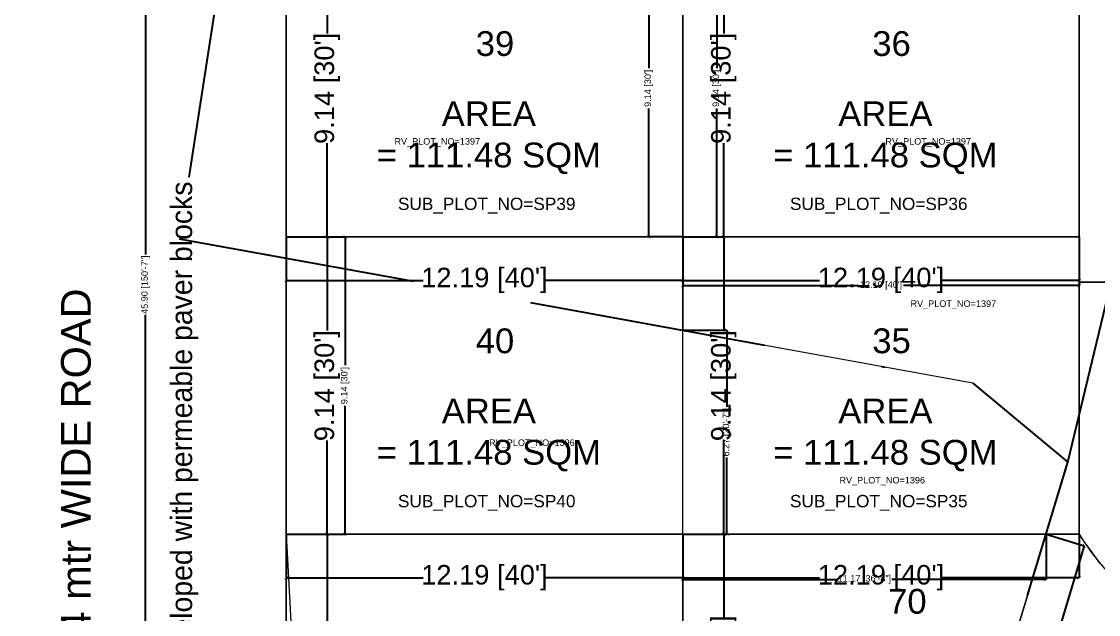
# Model space of a CAD drawing. Header units: metres. Extents: x 205125 to 205418, y -20654 to -20451.
# Drawn here: x 205287.68 to 205320.79, y -20592.58 to -20574.34 of the extents above; entities that cross this region are included whole.
import ezdxf

# ---------------------------------------------------------------- set-up
doc = ezdxf.new("R2010")
doc.units = ezdxf.units.M
doc.header["$MEASUREMENT"] = 0
doc.header["$PDMODE"] = 2
doc.linetypes.add('BORDER2', pattern=[0.875, 0.25, -0.125, 0.25, -0.125, 0, -0.125])
doc.layers.get('0').update_dxf_attribs({"lineweight": 5})
doc.layers.get('Defpoints').update_dxf_attribs({"lineweight": 5})
for name, color, linetype, lineweight in [('A-0-g', 7, 'Continuous', 5), ('INTERNAL_ROADS_RESIDENTIAL', 7, 'Continuous', 5), ('Layer1', 7, 'Continuous', 5), ('SUB_PLOT_35', 7, 'Continuous', 5), ('SUB_PLOT_35_RV_PLOT_1', 7, 'Continuous', 5), ('SUB_PLOT_35_RV_PLOT_2', 7, 'Continuous', 5), ('SUB_PLOT_36', 7, 'Continuous', 5), ('SUB_PLOT_36_RV_PLOT_1', 7, 'Continuous', 5), ('SUB_PLOT_39', 7, 'Continuous', 5), ('SUB_PLOT_39_RV_PLOT_1', 7, 'Continuous', 5), ('SUB_PLOT_40', 7, 'Continuous', 5), ('SUB_PLOT_40_RV_PLOT_1', 7, 'Continuous', 5), ('SUB_PLOT_41', 7, 'Continuous', 5), ('SUB_PLOT_41_RV_PLOT_1', 7, 'Continuous', 5), ('SUB_PLOT_70', 7, 'Continuous', 5), ('SUB_PLOT_70_RV_PLOT_1', 7, 'Continuous', 5), ('SUB_PLOT_70_RV_PLOT_2', 7, 'Continuous', 5), ('SUB_PLOT_80', 7, 'Continuous', 5), ('SUB_PLOT_80_RV_PLOT_1', 7, 'Continuous', 5), ('SUB_PLOT_81', 7, 'Continuous', 5), ('SUB_PLOT_81_RV_PLOT_1', 7, 'Continuous', 5), ('SUB_PLOT_83', 7, 'Continuous', 5), ('SUB_PLOT_83_RV_PLOT_1', 7, 'Continuous', 5)]:
    doc.layers.add(name, color=color, linetype=linetype, lineweight=lineweight)
doc.styles.add('Arial', font='swissl.ttf')
doc.dimstyles.new('meter', dxfattribs={"dimtxt": 0.2, "dimasz": 0.1, "dimexe": 0, "dimexo": 0, "dimgap": 0.09, "dimtad": 0, "dimzin": 0, "dimdsep": 46, "dimtxsty": 'Arial', "dimblk": 'ARCHTICK', "dimcen": 7.09, "dimclrd": 23, "dimclre": 23, "dimclrt": 75, "dimadec": 0, "dimazin": 0, "dimtfac": 1, "dimtofl": 0, "dimtmove": 1, "dimatfit": 3, "dimldrblk": 'OPEN90', "dimfxl": 1, "dimtolj": 1, "dimtzin": 0, "dimarcsym": 0})

# ---------------------------------------------------------------- blocks, each defined once
blk = doc.blocks.new('_ArchTick')
at = {"color": 0, "const_width": 0.15}
blk.add_lwpolyline([(-0.5, -0.5), (0.5, 0.5)], dxfattribs=at)
blk = doc.blocks.new('*D55')
at = {"layer": 'Defpoints', "color": 0, "ltscale": 0.5, "transparency": 16777216}
for p in [(205295.816, -20571.824), (205295.816, -20580.968), (205297.078, -20580.968)]:
    blk.add_point(p, dxfattribs=at)
at = {"layer": 'SUB_PLOT_39', "color": 23, "linetype": 'Continuous', "lineweight": -2, "ltscale": 0.5, "transparency": 16777216}
for p, q in [((205295.816, -20571.824), (205297.078, -20571.824)), ((205297.078, -20571.824), (205297.078, -20574.705)), ((205297.078, -20580.968), (205297.078, -20578.087)), ((205295.816, -20580.968), (205297.078, -20580.968))]:
    blk.add_line(p, q, dxfattribs=at)
at = {"layer": 'SUB_PLOT_39', "color": 23, "lineweight": -2, "ltscale": 0.5, "transparency": 16777216, "xscale": 0.1, "yscale": 0.1, "zscale": 0.1}
for p, rotation in [((205297.078, -20571.824), 90), ((205297.078, -20580.968), 270)]:
    blk.add_blockref('_ArchTick', p, dxfattribs=dict(at, rotation=rotation))
at = {"layer": 'SUB_PLOT_39', "color": 75, "ltscale": 0.5, "transparency": 16777216, "insert": (205297.078, -20576.396), "char_height": 0.6, "attachment_point": 5, "rotation": 90, "style": 'Arial'}
blk.add_mtext("\\A1;9.14 [30']", dxfattribs=at)
blk = doc.blocks.new('_Open90')
at = {"layer": 'A-0-g', "color": 0, "lineweight": -2}
for p, q in [((0, 0), (-1, 0)), ((-0.5, 0.5), (0, 0)), ((0, 0), (-0.5, -0.5))]:
    blk.add_line(p, q, dxfattribs=at)
blk = doc.blocks.new('*D57')
at = {"layer": 'Defpoints', "color": 0, "ltscale": 0.5, "transparency": 16777216}
for p in [(205308.008, -20571.824), (205308.008, -20580.968), (205309.27, -20580.968)]:
    blk.add_point(p, dxfattribs=at)
at = {"layer": 'SUB_PLOT_36', "color": 23, "linetype": 'Continuous', "lineweight": -2, "ltscale": 0.5, "transparency": 16777216}
for p, q in [((205308.008, -20571.824), (205309.27, -20571.824)), ((205309.27, -20571.824), (205309.27, -20574.705)), ((205309.27, -20580.968), (205309.27, -20578.087)), ((205308.008, -20580.968), (205309.27, -20580.968))]:
    blk.add_line(p, q, dxfattribs=at)
at = {"layer": 'SUB_PLOT_36', "color": 23, "lineweight": -2, "ltscale": 0.5, "transparency": 16777216, "xscale": 0.1, "yscale": 0.1, "zscale": 0.1}
for p, rotation in [((205309.27, -20571.824), 90), ((205309.27, -20580.968), 270)]:
    blk.add_blockref('_ArchTick', p, dxfattribs=dict(at, rotation=rotation))
at = {"layer": 'SUB_PLOT_36', "color": 75, "ltscale": 0.5, "transparency": 16777216, "insert": (205309.27, -20576.396), "char_height": 0.6, "attachment_point": 5, "rotation": 90, "style": 'Arial'}
blk.add_mtext("\\A1;9.14 [30']", dxfattribs=at)
blk = doc.blocks.new('*D58')
at = {"color": 23, "linetype": 'Continuous', "lineweight": -2, "ltscale": 0.5, "transparency": 16777216}
for p, q in [((205295.816, -20580.968), (205295.816, -20582.305)), ((205308.008, -20580.968), (205308.008, -20582.305)), ((205295.816, -20582.305), (205300.024, -20582.305)), ((205308.008, -20582.305), (205303.801, -20582.305))]:
    blk.add_line(p, q, dxfattribs=at)
at = {"layer": 'Defpoints', "color": 0, "ltscale": 0.5, "transparency": 16777216}
for p in [(205295.816, -20580.968), (205308.008, -20580.968), (205308.008, -20582.305)]:
    blk.add_point(p, dxfattribs=at)
at = {"color": 23, "lineweight": -2, "ltscale": 0.5, "transparency": 16777216, "xscale": 0.1, "yscale": 0.1, "zscale": 0.1, "rotation": 180}
blk.add_blockref('_ArchTick', (205295.816, -20582.305), dxfattribs=at)
at = {"color": 23, "lineweight": -2, "ltscale": 0.5, "transparency": 16777216, "xscale": 0.1, "yscale": 0.1, "zscale": 0.1}
blk.add_blockref('_ArchTick', (205308.008, -20582.305), dxfattribs=at)
at = {"color": 75, "ltscale": 0.5, "transparency": 16777216, "insert": (205301.912, -20582.305), "char_height": 0.6, "attachment_point": 5, "style": 'Arial'}
blk.add_mtext("\\A1;12.19 [40']", dxfattribs=at)
blk = doc.blocks.new('*D59')
at = {"layer": 'Defpoints', "color": 0, "ltscale": 0.5, "transparency": 16777216}
for p in [(205295.816, -20580.968), (205295.816, -20590.112), (205297.078, -20590.112)]:
    blk.add_point(p, dxfattribs=at)
at = {"layer": 'SUB_PLOT_40', "color": 23, "linetype": 'Continuous', "lineweight": -2, "ltscale": 0.5, "transparency": 16777216}
for p, q in [((205295.816, -20580.968), (205297.078, -20580.968)), ((205297.078, -20580.968), (205297.078, -20583.849)), ((205297.078, -20590.112), (205297.078, -20587.231)), ((205295.816, -20590.112), (205297.078, -20590.112))]:
    blk.add_line(p, q, dxfattribs=at)
at = {"layer": 'SUB_PLOT_40', "color": 23, "lineweight": -2, "ltscale": 0.5, "transparency": 16777216, "xscale": 0.1, "yscale": 0.1, "zscale": 0.1}
for p, rotation in [((205297.078, -20580.968), 90), ((205297.078, -20590.112), 270)]:
    blk.add_blockref('_ArchTick', p, dxfattribs=dict(at, rotation=rotation))
at = {"layer": 'SUB_PLOT_40', "color": 75, "ltscale": 0.5, "transparency": 16777216, "insert": (205297.078, -20585.54), "char_height": 0.6, "attachment_point": 5, "rotation": 90, "style": 'Arial'}
blk.add_mtext("\\A1;9.14 [30']", dxfattribs=at)
blk = doc.blocks.new('*D60')
at = {"color": 23, "linetype": 'Continuous', "lineweight": -2, "ltscale": 0.5, "transparency": 16777216}
for p, q in [((205308.008, -20580.968), (205308.008, -20582.305)), ((205320.2, -20580.968), (205320.2, -20582.305)), ((205308.008, -20582.305), (205312.216, -20582.305)), ((205320.2, -20582.305), (205315.993, -20582.305))]:
    blk.add_line(p, q, dxfattribs=at)
at = {"layer": 'Defpoints', "color": 0, "ltscale": 0.5, "transparency": 16777216}
for p in [(205308.008, -20580.968), (205320.2, -20580.968), (205320.2, -20582.305)]:
    blk.add_point(p, dxfattribs=at)
at = {"color": 23, "lineweight": -2, "ltscale": 0.5, "transparency": 16777216, "xscale": 0.1, "yscale": 0.1, "zscale": 0.1, "rotation": 180}
blk.add_blockref('_ArchTick', (205308.008, -20582.305), dxfattribs=at)
at = {"color": 23, "lineweight": -2, "ltscale": 0.5, "transparency": 16777216, "xscale": 0.1, "yscale": 0.1, "zscale": 0.1}
blk.add_blockref('_ArchTick', (205320.2, -20582.305), dxfattribs=at)
at = {"color": 75, "ltscale": 0.5, "transparency": 16777216, "insert": (205314.104, -20582.305), "char_height": 0.6, "attachment_point": 5, "style": 'Arial'}
blk.add_mtext("\\A1;12.19 [40']", dxfattribs=at)
blk = doc.blocks.new('*D61')
at = {"layer": 'Defpoints', "color": 0, "ltscale": 0.5, "transparency": 16777216}
for p in [(205308.008, -20580.968), (205308.008, -20590.112), (205309.27, -20590.112)]:
    blk.add_point(p, dxfattribs=at)
at = {"layer": 'SUB_PLOT_35', "color": 23, "linetype": 'Continuous', "lineweight": -2, "ltscale": 0.5, "transparency": 16777216}
for p, q in [((205308.008, -20580.968), (205309.27, -20580.968)), ((205309.27, -20580.968), (205309.27, -20583.849)), ((205309.27, -20590.112), (205309.27, -20587.231)), ((205308.008, -20590.112), (205309.27, -20590.112))]:
    blk.add_line(p, q, dxfattribs=at)
at = {"layer": 'SUB_PLOT_35', "color": 23, "lineweight": -2, "ltscale": 0.5, "transparency": 16777216, "xscale": 0.1, "yscale": 0.1, "zscale": 0.1}
for p, rotation in [((205309.27, -20580.968), 90), ((205309.27, -20590.112), 270)]:
    blk.add_blockref('_ArchTick', p, dxfattribs=dict(at, rotation=rotation))
at = {"layer": 'SUB_PLOT_35', "color": 75, "ltscale": 0.5, "transparency": 16777216, "insert": (205309.27, -20585.54), "char_height": 0.6, "attachment_point": 5, "rotation": 90, "style": 'Arial'}
blk.add_mtext("\\A1;9.14 [30']", dxfattribs=at)
blk = doc.blocks.new('*D62')
at = {"layer": 'Defpoints', "color": 0, "ltscale": 0.5, "transparency": 16777216}
for p in [(205295.816, -20590.112), (205308.008, -20590.112), (205308.008, -20591.449)]:
    blk.add_point(p, dxfattribs=at)
at = {"layer": 'SUB_PLOT_41', "color": 23, "linetype": 'Continuous', "lineweight": -2, "ltscale": 0.5, "transparency": 16777216}
for p, q in [((205295.816, -20590.112), (205295.816, -20591.449)), ((205308.008, -20590.112), (205308.008, -20591.449)), ((205295.816, -20591.449), (205300.024, -20591.449)), ((205308.008, -20591.449), (205303.801, -20591.449))]:
    blk.add_line(p, q, dxfattribs=at)
at = {"layer": 'SUB_PLOT_41', "color": 23, "lineweight": -2, "ltscale": 0.5, "transparency": 16777216, "xscale": 0.1, "yscale": 0.1, "zscale": 0.1, "rotation": 180}
blk.add_blockref('_ArchTick', (205295.816, -20591.449), dxfattribs=at)
at = {"layer": 'SUB_PLOT_41', "color": 23, "lineweight": -2, "ltscale": 0.5, "transparency": 16777216, "xscale": 0.1, "yscale": 0.1, "zscale": 0.1}
blk.add_blockref('_ArchTick', (205308.008, -20591.449), dxfattribs=at)
at = {"layer": 'SUB_PLOT_41', "color": 75, "ltscale": 0.5, "transparency": 16777216, "insert": (205301.912, -20591.449), "char_height": 0.6, "attachment_point": 5, "style": 'Arial'}
blk.add_mtext("\\A1;12.19 [40']", dxfattribs=at)
blk = doc.blocks.new('*D63')
at = {"color": 23, "linetype": 'Continuous', "lineweight": -2, "ltscale": 0.5, "transparency": 16777216}
for p, q in [((205295.816, -20590.112), (205297.078, -20590.112)), ((205297.078, -20590.112), (205297.078, -20594.628)), ((205297.078, -20603.863), (205297.078, -20599.347)), ((205295.816, -20603.863), (205297.078, -20603.863))]:
    blk.add_line(p, q, dxfattribs=at)
at = {"layer": 'Defpoints', "color": 0, "ltscale": 0.5, "transparency": 16777216}
for p in [(205295.816, -20590.112), (205295.816, -20603.863), (205297.078, -20603.863)]:
    blk.add_point(p, dxfattribs=at)
at = {"color": 23, "lineweight": -2, "ltscale": 0.5, "transparency": 16777216, "xscale": 0.1, "yscale": 0.1, "zscale": 0.1}
for p, rotation in [((205297.078, -20590.112), 90), ((205297.078, -20603.863), 270)]:
    blk.add_blockref('_ArchTick', p, dxfattribs=dict(at, rotation=rotation))
at = {"color": 75, "ltscale": 0.5, "transparency": 16777216, "insert": (205297.078, -20596.987), "char_height": 0.6, "attachment_point": 5, "rotation": 90, "style": 'Arial'}
blk.add_mtext('\\A1;13.75 [45\'-1"]', dxfattribs=at)
blk = doc.blocks.new('*D64')
at = {"color": 23, "linetype": 'Continuous', "lineweight": -2, "ltscale": 0.5, "transparency": 16777216}
for p, q in [((205308.008, -20590.112), (205308.008, -20591.449)), ((205320.2, -20590.112), (205320.2, -20591.449)), ((205308.008, -20591.449), (205312.216, -20591.449)), ((205320.2, -20591.449), (205315.993, -20591.449))]:
    blk.add_line(p, q, dxfattribs=at)
at = {"layer": 'Defpoints', "color": 0, "ltscale": 0.5, "transparency": 16777216}
for p in [(205308.008, -20590.112), (205320.2, -20590.112), (205320.2, -20591.449)]:
    blk.add_point(p, dxfattribs=at)
at = {"color": 23, "lineweight": -2, "ltscale": 0.5, "transparency": 16777216, "xscale": 0.1, "yscale": 0.1, "zscale": 0.1, "rotation": 180}
blk.add_blockref('_ArchTick', (205308.008, -20591.449), dxfattribs=at)
at = {"color": 23, "lineweight": -2, "ltscale": 0.5, "transparency": 16777216, "xscale": 0.1, "yscale": 0.1, "zscale": 0.1}
blk.add_blockref('_ArchTick', (205320.2, -20591.449), dxfattribs=at)
at = {"color": 75, "ltscale": 0.5, "transparency": 16777216, "insert": (205314.104, -20591.449), "char_height": 0.6, "attachment_point": 5, "style": 'Arial'}
blk.add_mtext("\\A1;12.19 [40']", dxfattribs=at)
blk = doc.blocks.new('*D65')
at = {"layer": 'Defpoints', "color": 0, "ltscale": 0.5, "transparency": 16777216}
for p in [(205308.008, -20590.112), (205308.008, -20599.574), (205309.27, -20599.574)]:
    blk.add_point(p, dxfattribs=at)
at = {"layer": 'SUB_PLOT_70', "color": 23, "linetype": 'Continuous', "lineweight": -2, "ltscale": 0.5, "transparency": 16777216}
for p, q in [((205308.008, -20590.112), (205309.27, -20590.112)), ((205309.27, -20590.112), (205309.27, -20592.681)), ((205309.27, -20599.574), (205309.27, -20597.005)), ((205308.008, -20599.574), (205309.27, -20599.574))]:
    blk.add_line(p, q, dxfattribs=at)
at = {"layer": 'SUB_PLOT_70', "color": 23, "lineweight": -2, "ltscale": 0.5, "transparency": 16777216, "xscale": 0.1, "yscale": 0.1, "zscale": 0.1}
for p, rotation in [((205309.27, -20590.112), 90), ((205309.27, -20599.574), 270)]:
    blk.add_blockref('_ArchTick', p, dxfattribs=dict(at, rotation=rotation))
at = {"layer": 'SUB_PLOT_70', "color": 75, "ltscale": 0.5, "transparency": 16777216, "insert": (205309.27, -20594.843), "char_height": 0.6, "attachment_point": 5, "rotation": 90, "style": 'Arial'}
blk.add_mtext('\\A1;9.46 [31\'-1"]', dxfattribs=at)
blk = doc.blocks.new('sdfd')
at = {"color": 241, "linetype": 'BORDER2', "lineweight": 25, "ltscale": 2}
for points in [[(205533.6461, -20582.0097), (205529.5017, -20582.0097), (205529.4565, -20583.7041), (205529.3222, -20583.9269)], [(205528.2898, -20583.7799), (205529.3222, -20583.9269), (205535.7006, -20584.4583)]]:
    blk.add_lwpolyline(points, dxfattribs=at)
blk = doc.blocks.new('*D181')
at = {"layer": 'Defpoints', "color": 0, "ltscale": 0.5, "transparency": 16777216}
for p in [(205306.963, -20571.824), (205308.008, -20571.824), (205308.008, -20580.968)]:
    blk.add_point(p, dxfattribs=at)
at = {"layer": 'SUB_PLOT_39_RV_PLOT_1', "color": 23, "lineweight": -2, "ltscale": 0.5, "transparency": 16777216}
for p, q in [((205308.008, -20571.824), (205306.963, -20571.824)), ((205306.963, -20571.824), (205306.963, -20575.772)), ((205306.963, -20580.968), (205306.963, -20577.02)), ((205308.008, -20580.968), (205306.963, -20580.968))]:
    blk.add_line(p, q, dxfattribs=at)
at = {"layer": 'SUB_PLOT_39_RV_PLOT_1', "color": 23, "lineweight": -2, "ltscale": 0.5, "transparency": 16777216, "xscale": 0.1, "yscale": 0.1, "zscale": 0.1}
for p, rotation in [((205306.963, -20571.824), 90), ((205306.963, -20580.968), 270)]:
    blk.add_blockref('_ArchTick', p, dxfattribs=dict(at, rotation=rotation))
at = {"layer": 'SUB_PLOT_39_RV_PLOT_1', "color": 75, "ltscale": 0.5, "transparency": 16777216, "insert": (205306.963, -20576.396), "char_height": 0.2, "attachment_point": 5, "rotation": 90, "style": 'Arial'}
blk.add_mtext("\\A1;9.14 [30']", dxfattribs=at)
blk = doc.blocks.new('*D182')
at = {"layer": 'Defpoints', "color": 0, "ltscale": 0.5, "transparency": 16777216}
for p in [(205308.008, -20571.824), (205309.054, -20571.824), (205308.008, -20580.968)]:
    blk.add_point(p, dxfattribs=at)
at = {"layer": 'SUB_PLOT_36_RV_PLOT_1', "color": 23, "lineweight": -2, "ltscale": 0.5, "transparency": 16777216}
for p, q in [((205308.008, -20571.824), (205309.054, -20571.824)), ((205309.054, -20571.824), (205309.054, -20575.772)), ((205309.054, -20580.968), (205309.054, -20577.02)), ((205308.008, -20580.968), (205309.054, -20580.968))]:
    blk.add_line(p, q, dxfattribs=at)
at = {"layer": 'SUB_PLOT_36_RV_PLOT_1', "color": 23, "lineweight": -2, "ltscale": 0.5, "transparency": 16777216, "xscale": 0.1, "yscale": 0.1, "zscale": 0.1}
for p, rotation in [((205309.054, -20571.824), 90), ((205309.054, -20580.968), 270)]:
    blk.add_blockref('_ArchTick', p, dxfattribs=dict(at, rotation=rotation))
at = {"layer": 'SUB_PLOT_36_RV_PLOT_1', "color": 75, "ltscale": 0.5, "transparency": 16777216, "insert": (205309.054, -20576.396), "char_height": 0.2, "attachment_point": 5, "rotation": 90, "style": 'Arial'}
blk.add_mtext("\\A1;9.14 [30']", dxfattribs=at)
blk = doc.blocks.new('*D204')
at = {"layer": 'Defpoints', "color": 0, "ltscale": 0.5, "transparency": 16777216}
for p in [(205308.008, -20583.838), (205308.008, -20590.112), (205309.368, -20590.112)]:
    blk.add_point(p, dxfattribs=at)
at = {"layer": 'SUB_PLOT_35_RV_PLOT_1', "color": 23, "lineweight": -2, "ltscale": 0.5, "transparency": 16777216}
for p, q in [((205308.008, -20583.838), (205309.368, -20583.838)), ((205309.368, -20583.838), (205309.368, -20586.195)), ((205309.368, -20590.112), (205309.368, -20587.755)), ((205308.008, -20590.112), (205309.368, -20590.112))]:
    blk.add_line(p, q, dxfattribs=at)
at = {"layer": 'SUB_PLOT_35_RV_PLOT_1', "color": 23, "lineweight": -2, "ltscale": 0.5, "transparency": 16777216, "xscale": 0.1, "yscale": 0.1, "zscale": 0.1}
for p, rotation in [((205309.368, -20583.838), 90), ((205309.368, -20590.112), 270)]:
    blk.add_blockref('_ArchTick', p, dxfattribs=dict(at, rotation=rotation))
at = {"layer": 'SUB_PLOT_35_RV_PLOT_1', "color": 75, "ltscale": 0.5, "transparency": 16777216, "insert": (205309.368, -20586.975), "char_height": 0.2, "attachment_point": 5, "rotation": 90, "style": 'Arial'}
blk.add_mtext('\\A1;6.27 [20\'-7"]', dxfattribs=at)
blk = doc.blocks.new('*D205')
at = {"layer": 'Defpoints', "color": 0, "ltscale": 0.5, "transparency": 16777216}
for p in [(205308.008, -20580.968), (205320.2, -20580.968), (205308.008, -20582.463)]:
    blk.add_point(p, dxfattribs=at)
at = {"layer": 'SUB_PLOT_35_RV_PLOT_2', "color": 23, "lineweight": -2, "ltscale": 0.5, "transparency": 16777216}
for p, q in [((205308.008, -20580.968), (205308.008, -20582.463)), ((205320.2, -20580.968), (205320.2, -20582.463)), ((205308.008, -20582.463), (205313.415, -20582.463)), ((205320.2, -20582.463), (205314.794, -20582.463))]:
    blk.add_line(p, q, dxfattribs=at)
at = {"layer": 'SUB_PLOT_35_RV_PLOT_2', "color": 23, "lineweight": -2, "ltscale": 0.5, "transparency": 16777216, "xscale": 0.1, "yscale": 0.1, "zscale": 0.1, "rotation": 180}
blk.add_blockref('_ArchTick', (205308.008, -20582.463), dxfattribs=at)
at = {"layer": 'SUB_PLOT_35_RV_PLOT_2', "color": 23, "lineweight": -2, "ltscale": 0.5, "transparency": 16777216, "xscale": 0.1, "yscale": 0.1, "zscale": 0.1}
blk.add_blockref('_ArchTick', (205320.2, -20582.463), dxfattribs=at)
at = {"layer": 'SUB_PLOT_35_RV_PLOT_2', "color": 75, "ltscale": 0.5, "transparency": 16777216, "insert": (205314.104, -20582.463), "char_height": 0.2, "attachment_point": 5, "style": 'Arial'}
blk.add_mtext("\\A1;12.19 [40']", dxfattribs=at)
blk = doc.blocks.new('*D218')
at = {"layer": 'Defpoints', "color": 0, "ltscale": 0.5, "transparency": 16777216}
for p in [(205295.816, -20580.968), (205297.63, -20580.968), (205295.816, -20590.112)]:
    blk.add_point(p, dxfattribs=at)
at = {"layer": 'SUB_PLOT_40', "color": 23, "lineweight": -2, "ltscale": 0.5, "transparency": 16777216}
for p, q in [((205295.816, -20580.968), (205297.63, -20580.968)), ((205297.63, -20580.968), (205297.63, -20584.916)), ((205297.63, -20590.112), (205297.63, -20586.164)), ((205295.816, -20590.112), (205297.63, -20590.112))]:
    blk.add_line(p, q, dxfattribs=at)
at = {"layer": 'SUB_PLOT_40', "color": 23, "lineweight": -2, "ltscale": 0.5, "transparency": 16777216, "xscale": 0.1, "yscale": 0.1, "zscale": 0.1}
for p, rotation in [((205297.63, -20580.968), 90), ((205297.63, -20590.112), 270)]:
    blk.add_blockref('_ArchTick', p, dxfattribs=dict(at, rotation=rotation))
at = {"layer": 'SUB_PLOT_40', "color": 75, "ltscale": 0.5, "transparency": 16777216, "insert": (205297.63, -20585.54), "char_height": 0.2, "attachment_point": 5, "rotation": 90, "style": 'Arial'}
blk.add_mtext("\\A1;9.14 [30']", dxfattribs=at)
blk = doc.blocks.new('*D220')
at = {"layer": 'Defpoints', "color": 0, "ltscale": 0.5, "transparency": 16777216}
for p in [(205308.008, -20590.112), (205319.179, -20590.112), (205319.179, -20591.5)]:
    blk.add_point(p, dxfattribs=at)
at = {"layer": 'SUB_PLOT_70_RV_PLOT_1', "color": 23, "lineweight": -2, "ltscale": 0.5, "transparency": 16777216}
for p, q in [((205308.008, -20590.112), (205308.008, -20591.5)), ((205319.179, -20590.112), (205319.179, -20591.5)), ((205308.008, -20591.5), (205312.748, -20591.5)), ((205319.179, -20591.5), (205314.44, -20591.5))]:
    blk.add_line(p, q, dxfattribs=at)
at = {"layer": 'SUB_PLOT_70_RV_PLOT_1', "color": 23, "lineweight": -2, "ltscale": 0.5, "transparency": 16777216, "xscale": 0.1, "yscale": 0.1, "zscale": 0.1, "rotation": 180}
blk.add_blockref('_ArchTick', (205308.008, -20591.5), dxfattribs=at)
at = {"layer": 'SUB_PLOT_70_RV_PLOT_1', "color": 23, "lineweight": -2, "ltscale": 0.5, "transparency": 16777216, "xscale": 0.1, "yscale": 0.1, "zscale": 0.1}
blk.add_blockref('_ArchTick', (205319.179, -20591.5), dxfattribs=at)
at = {"layer": 'SUB_PLOT_70_RV_PLOT_1', "color": 75, "ltscale": 0.5, "transparency": 16777216, "insert": (205313.594, -20591.5), "char_height": 0.2, "attachment_point": 5, "style": 'Arial'}
blk.add_mtext('\\A1;11.17 [36\'-8"]', dxfattribs=at)
blk = doc.blocks.new('*D221')
at = {"layer": 'Defpoints', "color": 0, "ltscale": 0.5, "transparency": 16777216}
for p in [(205319.179, -20590.112), (205320.354, -20590.469), (205316.712, -20598.242)]:
    blk.add_point(p, dxfattribs=at)
at = {"layer": 'SUB_PLOT_70_RV_PLOT_2', "color": 23, "lineweight": -2, "ltscale": 0.5, "transparency": 16777216}
for p, q in [((205319.179, -20590.112), (205320.354, -20590.469)), ((205320.354, -20590.469), (205319.368, -20593.716)), ((205317.886, -20598.598), (205318.872, -20595.35)), ((205316.712, -20598.242), (205317.886, -20598.598))]:
    blk.add_line(p, q, dxfattribs=at)
at = {"layer": 'SUB_PLOT_70_RV_PLOT_2', "color": 23, "lineweight": -2, "ltscale": 0.5, "transparency": 16777216, "xscale": 0.1, "yscale": 0.1, "zscale": 0.1}
for p, rotation in [((205320.354, -20590.469), 73.11489845276874), ((205317.886, -20598.598), 253.1148984527688)]:
    blk.add_blockref('_ArchTick', p, dxfattribs=dict(at, rotation=rotation))
at = {"layer": 'SUB_PLOT_70_RV_PLOT_2', "color": 75, "ltscale": 0.5, "transparency": 16777216, "insert": (205319.12, -20594.533), "char_height": 0.2, "attachment_point": 5, "rotation": 73.1149, "style": 'Arial'}
blk.add_mtext('\\A1;8.50 [27\'-11"]', dxfattribs=at)
blk = doc.blocks.new('*D233')
at = {"layer": 'Defpoints', "color": 0, "ltscale": 0.5, "transparency": 16777216}
for p in [(205291.382, -20559.486), (205291.491, -20605.384), (205291.491, -20605.384)]:
    blk.add_point(p, dxfattribs=at)
at = {"layer": 'INTERNAL_ROADS_RESIDENTIAL', "color": 23, "lineweight": -2, "ltscale": 0.5, "transparency": 16777216}
for p, q in [((205291.382, -20559.486), (205291.491, -20559.486)), ((205291.491, -20559.486), (205291.491, -20581.507)), ((205291.491, -20605.384), (205291.491, -20583.363))]:
    blk.add_line(p, q, dxfattribs=at)
at = {"layer": 'INTERNAL_ROADS_RESIDENTIAL', "color": 23, "lineweight": -2, "ltscale": 0.5, "transparency": 16777216, "xscale": 0.1, "yscale": 0.1, "zscale": 0.1}
for p, rotation in [((205291.491, -20559.486), 90), ((205291.491, -20605.384), 270)]:
    blk.add_blockref('_ArchTick', p, dxfattribs=dict(at, rotation=rotation))
at = {"layer": 'INTERNAL_ROADS_RESIDENTIAL', "color": 75, "ltscale": 0.5, "transparency": 16777216, "insert": (205291.491, -20582.435), "char_height": 0.2, "attachment_point": 5, "rotation": 90, "style": 'Arial'}
blk.add_mtext('\\A1;45.90 [150\'-7"]', dxfattribs=at)

msp = doc.modelspace()

# ---------------------------------------------------------------- linework, layer by layer
for p, q in [((205295.816, -20603.863), (205295.816, -20562.68)), ((205308.008, -20599.574), (205308.008, -20562.68)), ((205320.2, -20590.112), (205320.2, -20562.68)), ((205308.008, -20580.968), (205295.816, -20580.968)), ((205320.2, -20580.968), (205308.008, -20580.968)), ((205308.008, -20590.112), (205295.816, -20590.112)), ((205320.2, -20590.112), (205308.008, -20590.112))]:
    msp.add_line(p, q)
msp.add_arc((205328.488, -20584.834), 9.826, 212.4902, 260.5944)
at = {"layer": 'SUB_PLOT_35', "color": 6, "ltscale": 0.5}
msp.add_lwpolyline([(205320.2, -20590.112), (205308.008, -20590.112), (205308.008, -20580.968), (205320.2, -20580.968)], close=True, dxfattribs=at)
at = {"layer": 'SUB_PLOT_35_RV_PLOT_1', "color": 1, "ltscale": 0.5}
msp.add_lwpolyline([(205320.2, -20590.112), (205308.008, -20590.112), (205308.008, -20583.838), (205316.929, -20585.46), (205319.851, -20587.9), (205320.2, -20586.449)], close=True, dxfattribs=at)
at = {"layer": 'SUB_PLOT_35_RV_PLOT_2', "color": 1, "ltscale": 0.5}
msp.add_lwpolyline([(205320.2, -20586.449), (205320.2, -20580.968), (205308.008, -20580.968), (205308.008, -20583.838), (205316.929, -20585.46), (205319.851, -20587.9)], close=True, dxfattribs=at)
at = {"layer": 'SUB_PLOT_36', "color": 6, "ltscale": 0.5}
msp.add_lwpolyline([(205320.2, -20580.968), (205308.008, -20580.968), (205308.008, -20571.824), (205320.2, -20571.824)], close=True, dxfattribs=at)
at = {"layer": 'SUB_PLOT_36_RV_PLOT_1', "color": 1, "ltscale": 0.5}
msp.add_lwpolyline([(205308.008, -20571.824), (205320.2, -20571.824), (205320.2, -20580.968), (205308.008, -20580.968)], close=True, dxfattribs=at)
at = {"layer": 'SUB_PLOT_39', "color": 6, "ltscale": 0.5}
msp.add_lwpolyline([(205295.816, -20580.968), (205308.008, -20580.968), (205308.008, -20571.824), (205295.816, -20571.824)], close=True, dxfattribs=at)
at = {"layer": 'SUB_PLOT_39_RV_PLOT_1', "color": 1, "ltscale": 0.5}
msp.add_lwpolyline([(205295.816, -20571.824), (205308.008, -20571.824), (205308.008, -20580.968), (205295.816, -20580.968)], close=True, dxfattribs=at)
at = {"layer": 'SUB_PLOT_40', "color": 6, "ltscale": 0.5}
msp.add_lwpolyline([(205295.816, -20590.112), (205308.008, -20590.112), (205308.008, -20580.968), (205295.816, -20580.968)], close=True, dxfattribs=at)
at = {"layer": 'SUB_PLOT_40_RV_PLOT_1', "color": 1, "ltscale": 0.5}
msp.add_lwpolyline([(205308.008, -20580.968), (205295.816, -20580.968), (205295.816, -20590.112), (205308.008, -20590.112)], close=True, dxfattribs=at)
at = {"layer": 'SUB_PLOT_41', "color": 6, "ltscale": 0.5}
msp.add_lwpolyline([(205308.008, -20599.574), (205307.155, -20599.776), (205305.539, -20600.204), (205304.344, -20600.436), (205296.541, -20603.572), (205295.824, -20590.112), (205308.008, -20590.112)], close=True, dxfattribs=at)
at = {"layer": 'SUB_PLOT_41_RV_PLOT_1', "color": 1, "ltscale": 0.5}
msp.add_lwpolyline([(205308.008, -20599.574), (205307.155, -20599.776), (205305.539, -20600.204), (205304.344, -20600.436), (205296.541, -20603.572), (205295.824, -20590.112), (205308.008, -20590.112)], close=True, dxfattribs=at)
at = {"layer": 'SUB_PLOT_70', "color": 3, "ltscale": 0.5}
msp.add_lwpolyline([(205321.008, -20597.876), (205320.021, -20597.981), (205319.088, -20598.029), (205317.743, -20598.15), (205316.51, -20598.26), (205315.438, -20598.362), (205315.236, -20598.374), (205313.751, -20598.52), (205310.639, -20598.95), (205308.008, -20599.574), (205308.008, -20599.574), (205308.008, -20590.112), (205320.2, -20590.112, 0.212957), (205326.882, -20594.528)], format="xyb", dxfattribs=at)
at = {"layer": 'SUB_PLOT_70_RV_PLOT_1', "color": 1, "ltscale": 0.5}
msp.add_lwpolyline([(205316.712, -20598.242), (205316.51, -20598.26), (205315.439, -20598.362), (205315.236, -20598.374), (205313.751, -20598.52), (205310.639, -20598.95), (205308.008, -20599.574), (205308.008, -20590.112), (205319.179, -20590.112)], close=True, dxfattribs=at)
at = {"layer": 'SUB_PLOT_70_RV_PLOT_2', "color": 1, "ltscale": 0.5}
msp.add_lwpolyline([(205340.027, -20594.528), (205339.163, -20598.17), (205338.961, -20598.092), (205334.771, -20597.496), (205334.445, -20597.487), (205333.72, -20597.398), (205333.202, -20597.381), (205332.309, -20597.381), (205326.212, -20597.411), (205325.667, -20597.431), (205322.923, -20597.73), (205322.3, -20597.791), (205321.008, -20597.876), (205320.021, -20597.981), (205319.088, -20598.029), (205317.743, -20598.15), (205316.712, -20598.242), (205319.179, -20590.112), (205320.2, -20590.112, 0.212972), (205326.883, -20594.528)], format="xyb", close=True, dxfattribs=at)
at = {"layer": 'SUB_PLOT_80', "color": 1, "ltscale": 0.5}
msp.add_lwpolyline([(205320.837, -20590.999), (205320.729, -20590.863), (205320.646, -20590.754), (205320.547, -20590.62), (205320.449, -20590.484), (205320.369, -20590.369), (205320.285, -20590.243), (205320.228, -20590.156), (205320.2, -20590.112), (205320.2, -20582.355), (205332.39, -20582.355)], dxfattribs=at)
at = {"layer": 'SUB_PLOT_80_RV_PLOT_1', "color": 1, "ltscale": 0.5}
msp.add_lwpolyline([(205320.837, -20590.999), (205320.729, -20590.863), (205320.646, -20590.754), (205320.547, -20590.62), (205320.449, -20590.484), (205320.369, -20590.369), (205320.285, -20590.243), (205320.228, -20590.156), (205320.2, -20590.112), (205320.2, -20582.355), (205332.39, -20582.355)], dxfattribs=at)
at = {"layer": 'SUB_PLOT_81', "color": 1, "ltscale": 0.5}
msp.add_lwpolyline([(205320.2, -20582.355), (205332.39, -20582.355), (205332.39, -20548.81), (205320.2, -20548.81)], close=True, dxfattribs=at)
at = {"layer": 'SUB_PLOT_81_RV_PLOT_1', "color": 1, "ltscale": 0.5}
msp.add_lwpolyline([(205320.2, -20582.355), (205320.2, -20548.81), (205329.265, -20548.81), (205321.186, -20582.355)], close=True, dxfattribs=at)
at = {"layer": 'SUB_PLOT_83', "color": 1, "ltscale": 0.5}
msp.add_lwpolyline([(205286.672, -20562.68), (205286.672, -20606.616), (205287.521, -20606.399), (205288.199, -20606.226), (205288.996, -20606.022), (205289.886, -20605.794), (205290.525, -20605.631), (205290.919, -20605.53), (205291.83, -20605.297), (205292.491, -20605.128), (205292.976, -20605.004), (205293.825, -20604.663), (205295.372, -20604.041), (205295.828, -20603.858), (205295.816, -20562.68)], close=True, dxfattribs=at)
at = {"layer": 'SUB_PLOT_83_RV_PLOT_1', "color": 1, "ltscale": 0.5}
msp.add_lwpolyline([(205286.672, -20562.68), (205286.672, -20606.616), (205287.521, -20606.399), (205288.199, -20606.226), (205288.996, -20606.022), (205289.886, -20605.794), (205290.525, -20605.631), (205290.919, -20605.53), (205291.83, -20605.297), (205292.491, -20605.128), (205292.976, -20605.004), (205293.825, -20604.663), (205295.372, -20604.041), (205295.828, -20603.858), (205295.816, -20562.68)], close=True, dxfattribs=at)

# ---------------------------------------------------------------- block references
at = {"layer": 'Layer1', "color": 3, "xscale": 14.63079577654657, "yscale": 14.63079577654657, "zscale": 14.63079577654657, "rotation": 81.22160212606701}
msp.add_blockref('sdfd', (-551228.378, -2946459.856), dxfattribs=at)

# ---------------------------------------------------------------- texts
at = {"linetype": 'ByBlock', "char_height": 0.762, "attachment_point": 5, "style": 'Arial'}
for s, insert, width in [('39', (205302.236, -20575.024), 2.07962), ('36', (205314.428, -20575.024), 2.07962), ('AREA \\P= 111.48 SQM ', (205302.048, -20577.916), 8.97258), ('AREA \\P= 111.48 SQM ', (205314.24, -20577.916), 8.97258), ('40', (205302.236, -20584.168), 2.07962), ('35', (205314.428, -20584.168), 2.07962), ('AREA \\P= 111.48 SQM ', (205302.048, -20587.06), 8.97258), ('AREA \\P= 111.48 SQM ', (205314.24, -20587.06), 8.97258), ('70', (205314.915, -20592.181), 2.07962)]:
    msp.add_mtext(s, dxfattribs=dict(at, insert=insert, width=width))
at = {"linetype": 'ByBlock', "char_height": 0.9144, "width": 23.28997, "attachment_point": 5, "rotation": 90, "style": 'Arial'}
for s, insert in [('\\P{\\fCentury Gothic|b0|i0|c0|p34;\\H0.71431x;To be developed with permeable paver blocks}', (205291.933, -20588.173)), ('9.14 mtr WIDE ROAD', (205289.357, -20588.761))]:
    msp.add_mtext(s, dxfattribs=dict(at, insert=insert))
at = {"layer": 'SUB_PLOT_35', "color": 6, "ltscale": 0.5, "insert": (205311.305, -20589.392), "char_height": 0.3791, "attachment_point": 7, "style": 'Arial'}
msp.add_mtext_dynamic_manual_height_columns('SUB_PLOT_NO=SP35', width=5.65873, gutter_width=1, heights=[0], dxfattribs=at)
at = {"layer": 'SUB_PLOT_35_RV_PLOT_1', "color": 1, "ltscale": 0.5, "insert": (205312.826, -20588.35), "char_height": 0.2, "attachment_point": 1, "style": 'Arial'}
msp.add_mtext_dynamic_manual_height_columns('RV_PLOT_NO=1396', width=5.65873, gutter_width=1, heights=[0], dxfattribs=at)
at = {"layer": 'SUB_PLOT_35_RV_PLOT_2', "color": 1, "ltscale": 0.5, "insert": (205315.012, -20582.919), "char_height": 0.2, "attachment_point": 1, "style": 'Arial'}
msp.add_mtext_dynamic_manual_height_columns('RV_PLOT_NO=1397', width=5.65873, gutter_width=1, heights=[0], dxfattribs=at)
at = {"layer": 'SUB_PLOT_36', "color": 6, "ltscale": 0.5, "insert": (205311.305, -20580.248), "char_height": 0.3791, "attachment_point": 7, "style": 'Arial'}
msp.add_mtext_dynamic_manual_height_columns('SUB_PLOT_NO=SP36', width=5.65873, gutter_width=1, heights=[0], dxfattribs=at)
at = {"layer": 'SUB_PLOT_36_RV_PLOT_1', "color": 1, "ltscale": 0.5, "insert": (205316.872, -20577.928), "char_height": 0.2, "attachment_point": 3, "style": 'Arial'}
msp.add_mtext_dynamic_manual_height_columns('RV_PLOT_NO=1397', width=5.65873, gutter_width=1, heights=[0], dxfattribs=at)
at = {"layer": 'SUB_PLOT_39', "color": 6, "ltscale": 0.5, "insert": (205304.712, -20580.248), "char_height": 0.3791, "attachment_point": 9, "style": 'Arial'}
msp.add_mtext_dynamic_manual_height_columns('SUB_PLOT_NO=SP39', width=5.65873, gutter_width=1, heights=[0], dxfattribs=at)
at = {"layer": 'SUB_PLOT_39_RV_PLOT_1', "color": 1, "ltscale": 0.5, "insert": (205299.145, -20577.928), "char_height": 0.2, "attachment_point": 1, "style": 'Arial'}
msp.add_mtext_dynamic_manual_height_columns('RV_PLOT_NO=1397', width=5.65873, gutter_width=1, heights=[0], dxfattribs=at)
at = {"layer": 'SUB_PLOT_40', "color": 6, "ltscale": 0.5, "insert": (205304.712, -20589.392), "char_height": 0.3791, "attachment_point": 9, "style": 'Arial'}
msp.add_mtext_dynamic_manual_height_columns('SUB_PLOT_NO=SP40', width=5.65873, gutter_width=1, heights=[0], dxfattribs=at)
at = {"layer": 'SUB_PLOT_40_RV_PLOT_1', "color": 1, "ltscale": 0.5, "insert": (205304.687, -20587.196), "char_height": 0.2, "attachment_point": 3, "style": 'Arial'}
msp.add_mtext_dynamic_manual_height_columns('RV_PLOT_NO=1396', width=5.65873, gutter_width=1, heights=[0], dxfattribs=at)

# ---------------------------------------------------------------- dimensions: what is measured, and where the dimension line sits
at = {"ltscale": 0.5}
for base, p1, p2, picture, middle in [((205308.008, -20582.305), (205295.816, -20580.968), (205308.008, -20580.968), '*D58', (205301.912, -20582.305)), ((205320.2, -20582.305), (205308.008, -20580.968), (205320.2, -20580.968), '*D60', (205314.104, -20582.305)), ((205320.2, -20591.449), (205308.008, -20590.112), (205320.2, -20590.112), '*D64', (205314.104, -20591.449))]:
    dim = msp.add_linear_dim(base=base, p1=p1, p2=p2, dimstyle='meter', override={"dimtxt": 0.6, "dimtxsty": 'Arial', "dimldrblk": 'Open90', "dimarcsym": 1}, dxfattribs=at)
    dim.commit()
    dim.dimension.update_dxf_attribs({"geometry": picture, "text_midpoint": middle})
dim = msp.add_linear_dim(base=(205297.078, -20603.863), p1=(205295.816, -20590.112), p2=(205295.816, -20603.863), angle=90, dimstyle='meter', override={"dimtxt": 0.6, "dimtxsty": 'Arial', "dimldrblk": 'Open90', "dimarcsym": 1}, dxfattribs=at)
dim.commit()
dim.dimension.update_dxf_attribs({"geometry": '*D63', "text_midpoint": (205297.078, -20596.987)})
at = {"layer": 'INTERNAL_ROADS_RESIDENTIAL', "color": 1, "ltscale": 0.5}
dim = msp.add_linear_dim(base=(205291.491, -20605.384), p1=(205291.382, -20559.486), p2=(205291.491, -20605.384), angle=90, dimstyle='meter', override={"dimfxl": 2}, dxfattribs=at)
dim.commit()
dim.dimension.update_dxf_attribs({"geometry": '*D233', "text_midpoint": (205291.491, -20582.435)})
at = {"layer": 'SUB_PLOT_35', "color": 6, "ltscale": 0.5}
dim = msp.add_linear_dim(base=(205309.27, -20590.112), p1=(205308.008, -20580.968), p2=(205308.008, -20590.112), angle=90, dimstyle='meter', override={"dimtxt": 0.6, "dimtxsty": 'Arial', "dimldrblk": 'Open90', "dimarcsym": 1}, dxfattribs=at)
dim.commit()
dim.dimension.update_dxf_attribs({"geometry": '*D61', "text_midpoint": (205309.27, -20585.54)})
at = {"layer": 'SUB_PLOT_35_RV_PLOT_1', "color": 1, "ltscale": 0.5}
dim = msp.add_aligned_dim(p1=(205308.008, -20583.838), p2=(205308.008, -20590.112), distance=1.36, dimstyle='meter', override={"dimfxl": 2}, dxfattribs=at)
dim.commit()
dim.dimension.update_dxf_attribs({"geometry": '*D204', "text_midpoint": (205309.368, -20586.975)})
at = {"layer": 'SUB_PLOT_35_RV_PLOT_2', "color": 1, "ltscale": 0.5}
dim = msp.add_aligned_dim(p1=(205320.2, -20580.968), p2=(205308.008, -20580.968), distance=1.495, dimstyle='meter', override={"dimfxl": 2}, dxfattribs=at)
dim.commit()
dim.dimension.update_dxf_attribs({"geometry": '*D205', "text_midpoint": (205314.104, -20582.463)})
at = {"layer": 'SUB_PLOT_36', "color": 6, "ltscale": 0.5}
dim = msp.add_linear_dim(base=(205309.27, -20580.968), p1=(205308.008, -20571.824), p2=(205308.008, -20580.968), angle=90, dimstyle='meter', override={"dimtxt": 0.6, "dimtxsty": 'Arial', "dimldrblk": 'Open90', "dimarcsym": 1}, dxfattribs=at)
dim.commit()
dim.dimension.update_dxf_attribs({"geometry": '*D57', "text_midpoint": (205309.27, -20576.396)})
at = {"layer": 'SUB_PLOT_36_RV_PLOT_1', "color": 1, "ltscale": 0.5}
dim = msp.add_aligned_dim(p1=(205308.008, -20580.968), p2=(205308.008, -20571.824), distance=-1.045, dimstyle='meter', override={"dimfxl": 2}, dxfattribs=at)
dim.commit()
dim.dimension.update_dxf_attribs({"geometry": '*D182', "text_midpoint": (205309.054, -20576.396)})
at = {"layer": 'SUB_PLOT_39', "color": 6, "ltscale": 0.5}
dim = msp.add_linear_dim(base=(205297.078, -20580.968), p1=(205295.816, -20571.824), p2=(205295.816, -20580.968), angle=90, dimstyle='meter', override={"dimtxt": 0.6, "dimtxsty": 'Arial', "dimldrblk": 'Open90', "dimarcsym": 1}, dxfattribs=at)
dim.commit()
dim.dimension.update_dxf_attribs({"geometry": '*D55', "text_midpoint": (205297.078, -20576.396)})
at = {"layer": 'SUB_PLOT_39_RV_PLOT_1', "color": 1, "ltscale": 0.5}
dim = msp.add_aligned_dim(p1=(205308.008, -20580.968), p2=(205308.008, -20571.824), distance=1.045, dimstyle='meter', override={"dimfxl": 2}, dxfattribs=at)
dim.commit()
dim.dimension.update_dxf_attribs({"geometry": '*D181', "text_midpoint": (205306.963, -20576.396)})
at = {"layer": 'SUB_PLOT_40', "color": 6, "ltscale": 0.5}
dim = msp.add_linear_dim(base=(205297.078, -20590.112), p1=(205295.816, -20580.968), p2=(205295.816, -20590.112), angle=90, dimstyle='meter', override={"dimtxt": 0.6, "dimtxsty": 'Arial', "dimldrblk": 'Open90', "dimarcsym": 1}, dxfattribs=at)
dim.commit()
dim.dimension.update_dxf_attribs({"geometry": '*D59', "text_midpoint": (205297.078, -20585.54)})
at = {"layer": 'SUB_PLOT_40', "color": 1, "ltscale": 0.5}
dim = msp.add_aligned_dim(p1=(205295.816, -20590.112), p2=(205295.816, -20580.968), distance=-1.814, dimstyle='meter', override={"dimfxl": 2}, dxfattribs=at)
dim.commit()
dim.dimension.update_dxf_attribs({"geometry": '*D218', "text_midpoint": (205297.63, -20585.54)})
at = {"layer": 'SUB_PLOT_41', "color": 6, "ltscale": 0.5}
dim = msp.add_linear_dim(base=(205308.008, -20591.449), p1=(205295.816, -20590.112), p2=(205308.008, -20590.112), dimstyle='meter', override={"dimtxt": 0.6, "dimtxsty": 'Arial', "dimldrblk": 'Open90', "dimarcsym": 1}, dxfattribs=at)
dim.commit()
dim.dimension.update_dxf_attribs({"geometry": '*D62', "text_midpoint": (205301.912, -20591.449)})
at = {"layer": 'SUB_PLOT_70', "color": 3, "ltscale": 0.5}
dim = msp.add_linear_dim(base=(205309.27, -20599.574), p1=(205308.008, -20590.112), p2=(205308.008, -20599.574), angle=90, dimstyle='meter', override={"dimtxt": 0.6, "dimtxsty": 'Arial', "dimldrblk": 'Open90', "dimarcsym": 1}, dxfattribs=at)
dim.commit()
dim.dimension.update_dxf_attribs({"geometry": '*D65', "text_midpoint": (205309.27, -20594.843)})
at = {"layer": 'SUB_PLOT_70_RV_PLOT_1', "color": 1, "ltscale": 0.5}
dim = msp.add_aligned_dim(p1=(205308.008, -20590.112), p2=(205319.179, -20590.112), distance=-1.388, dimstyle='meter', override={"dimfxl": 2}, dxfattribs=at)
dim.commit()
dim.dimension.update_dxf_attribs({"geometry": '*D220', "text_midpoint": (205313.594, -20591.5)})
at = {"layer": 'SUB_PLOT_70_RV_PLOT_2', "color": 1, "ltscale": 0.5}
dim = msp.add_aligned_dim(p1=(205316.712, -20598.242), p2=(205319.179, -20590.112), distance=-1.227, dimstyle='meter', override={"dimfxl": 2}, dxfattribs=at)
dim.commit()
dim.dimension.update_dxf_attribs({"geometry": '*D221', "text_midpoint": (205319.12, -20594.533)})

doc.saveas('drawing.dxf')
